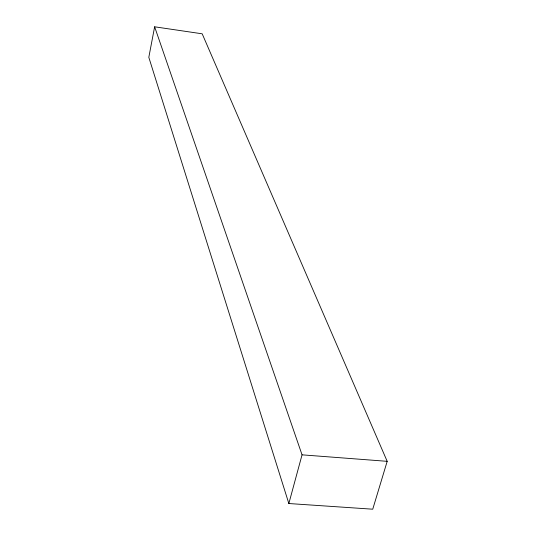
<?xml version="1.0" encoding="UTF-8"?>
<svg xmlns="http://www.w3.org/2000/svg" width="536" height="536" viewBox="0 0 536 536"><rect width="100%" height="100%" fill="white"/><g stroke="black" fill="none" stroke-linecap="round" stroke-linejoin="round"><path stroke-width="0.8" d="M154.636 26.8L148.814 57.325L288.844 503.532L372.741 509.2L387.186 461.329L202.193 33.808L154.636 26.8L302.049 454.836L288.844 503.532M302.049 454.836L387.186 461.329"/></g></svg>
